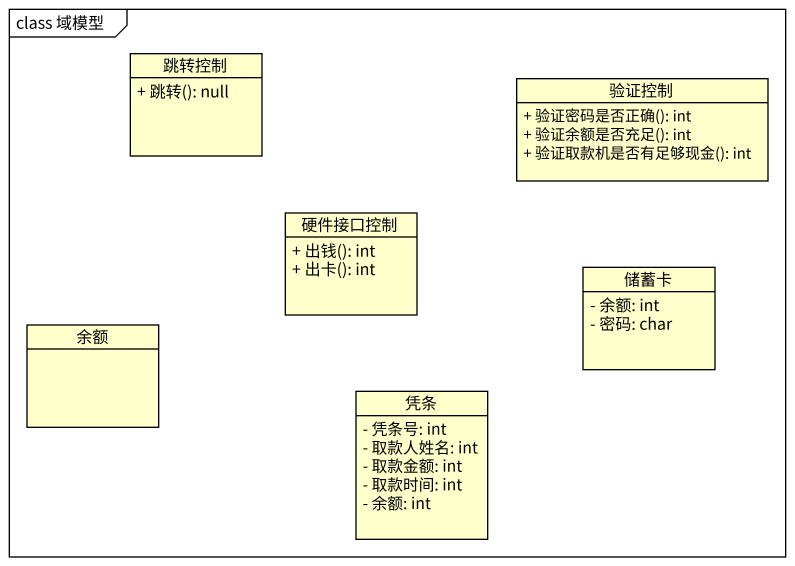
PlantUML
@startuml
mainframe class 域模型
hide circle
hide empty members
skinparam classAttributeIconSize 0
class 跳转控制 {
  + 跳转(): null
}
class 验证控制 {
  + 验证密码是否正确(): int
  + 验证余额是否充足(): int
  + 验证取款机是否有足够现金(): int
}
class 硬件接口控制 {
  + 出钱(): int
  + 出卡(): int
}
class 储蓄卡 {
  - 余额: int
  - 密码: char
}
class 余额
class 凭条 {
  - 凭条号: int
  - 取款人姓名: int
  - 取款金额: int
  - 取款时间: int
  - 余额: int
}
@enduml
